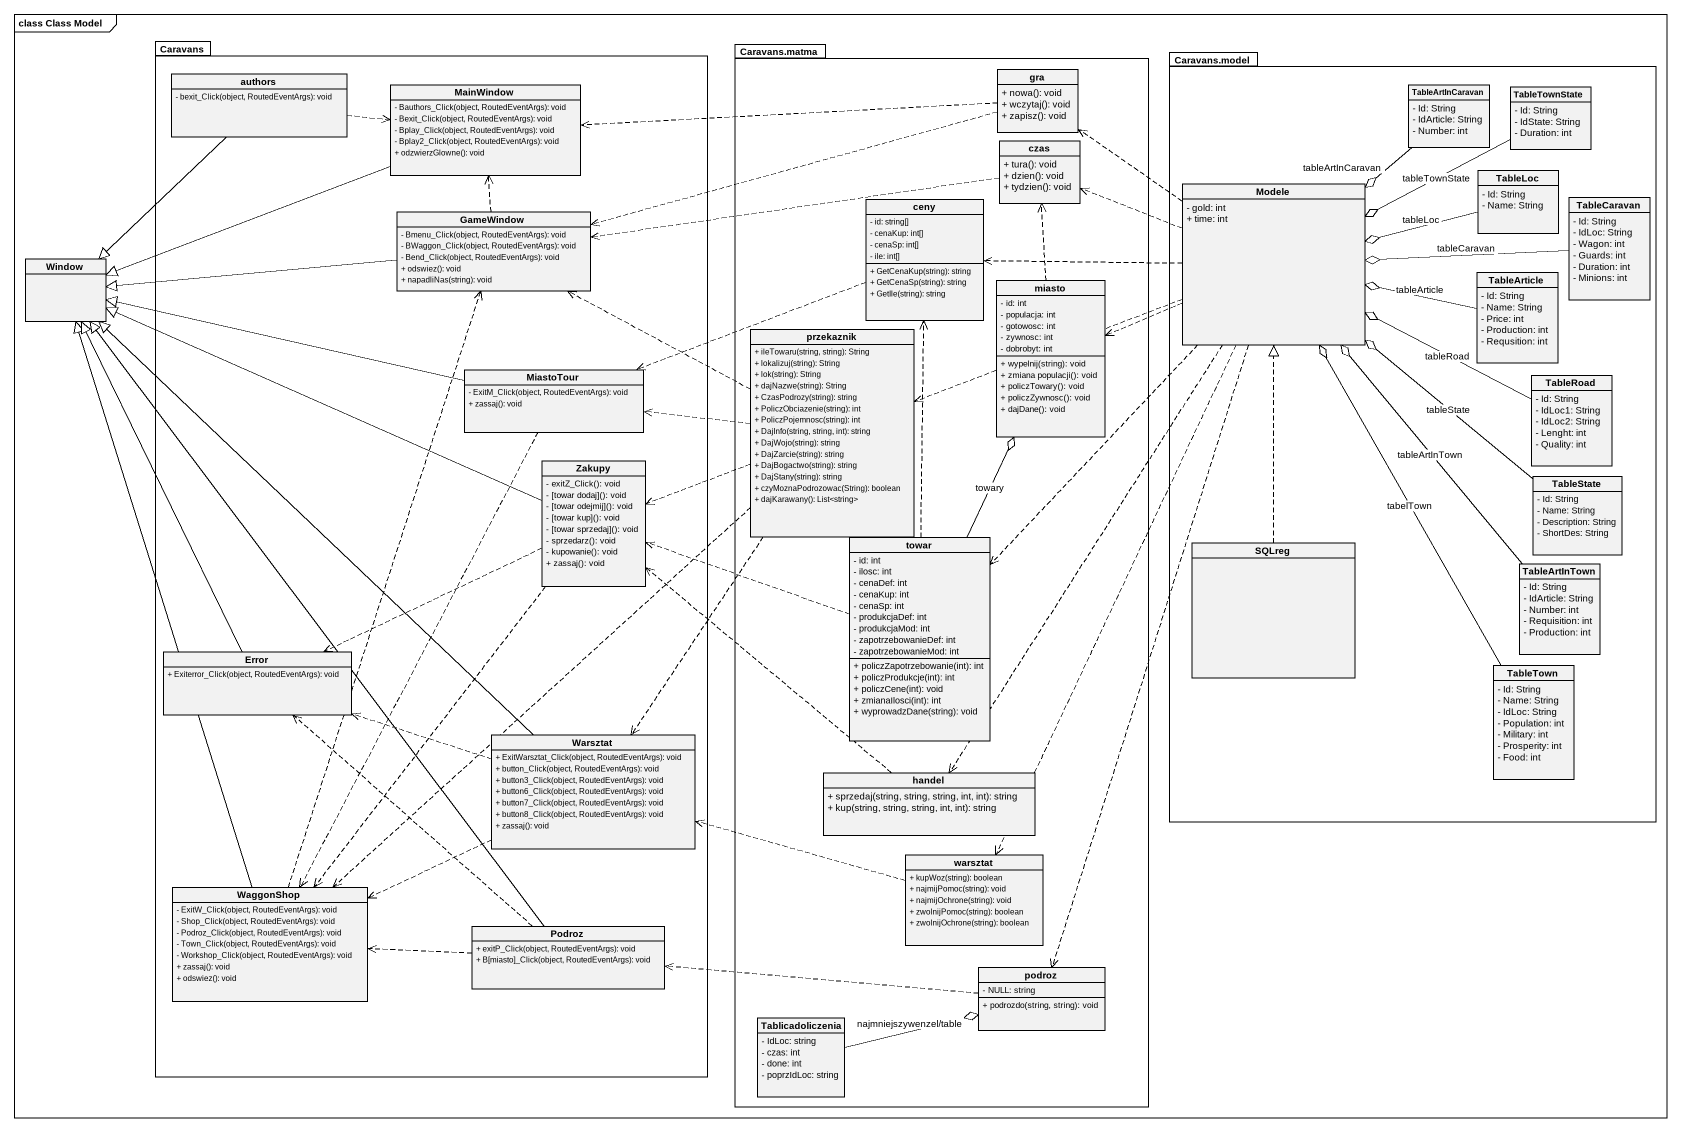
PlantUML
@startuml
mainframe class Class Model
hide circle
hide empty members
skinparam classAttributeIconSize 0
package Caravans {
  class authors {
    - bexit_Click(object, RoutedEventArgs): void
  }
  class MainWindow {
    - Bauthors_Click(object, RoutedEventArgs): void
    - Bexit_Click(object, RoutedEventArgs): void
    - Bplay_Click(object, RoutedEventArgs): void
    - Bplay2_Click(object, RoutedEventArgs): void
    + odzwierzGlowne(): void
  }
  class GameWindow {
    - Bmenu_Click(object, RoutedEventArgs): void
    - BWaggon_Click(object, RoutedEventArgs): void
    - Bend_Click(object, RoutedEventArgs): void
    + odswiez(): void
    + napadliNas(string): void
  }
  class MiastoTour {
    - ExitM_Click(object, RoutedEventArgs): void
    + zassaj(): void
  }
  class Zakupy {
    - exitZ_Click(): void
    - [towar dodaj](): void
    - [towar odejmij](): void
    - [towar kup](): void
    - [towar sprzedaj](): void
    - sprzedarz(): void
    - kupowanie(): void
    + zassaj(): void
  }
  class Error {
    + Exiterror_Click(object, RoutedEventArgs): void
  }
  class Warsztat {
    + ExitWarsztat_Click(object, RoutedEventArgs): void
    + button_Click(object, RoutedEventArgs): void
    + button3_Click(object, RoutedEventArgs): void
    + button6_Click(object, RoutedEventArgs): void
    + button7_Click(object, RoutedEventArgs): void
    + button8_Click(object, RoutedEventArgs): void
    + zassaj(): void
  }
  class WaggonShop {
    - ExitW_Click(object, RoutedEventArgs): void
    - Shop_Click(object, RoutedEventArgs): void
    - Podroz_Click(object, RoutedEventArgs): void
    - Town_Click(object, RoutedEventArgs): void
    - Workshop_Click(object, RoutedEventArgs): void
    + zassaj(): void
    + odswiez(): void
  }
  class Podroz {
    + exitP_Click(object, RoutedEventArgs): void
    + B[miasto]_Click(object, RoutedEventArgs): void
  }
}
package "Caravans.matma" as Caravans_matma {
  class gra {
    + nowa(): void
    + wczytaj(): void
    + zapisz(): void
  }
  class czas {
    + tura(): void
    + dzien(): void
    + tydzien(): void
  }
  class ceny {
    - id: string[]
    - cenaKup: int[]
    - cenaSp: int[]
    - ile: int[]
    + GetCenaKup(string): string
    + GetCenaSp(string): string
    + GetIle(string): string
  }
  class miasto {
    - id: int
    - populacja: int
    - gotowosc: int
    - zywnosc: int
    - dobrobyt: int
    + wypelnij(string): void
    + zmiana populacji(): void
    + policzTowary(): void
    + policzZywnosc(): void
    + dajDane(): void
  }
  class przekaznik {
    + ileTowaru(string, string): String
    + lokalizuj(string): String
    + lok(string): String
    + dajNazwe(string): String
    + CzasPodrozy(string): string
    + PoliczObciazenie(string): int
    + PoliczPojemnosc(string): int
    + DajInfo(string, string, int): string
    + DajWojo(string): string
    + DajZarcie(string): string
    + DajBogactwo(string): string
    + DajStany(string): string
    + czyMoznaPodrozowac(String): boolean
    + dajKarawany(): List<string>
  }
  class towar {
    - id: int
    - ilosc: int
    - cenaDef: int
    - cenaKup: int
    - cenaSp: int
    - produkcjaDef: int
    - produkcjaMod: int
    - zapotrzebowanieDef: int
    - zapotrzebowanieMod: int
    + policzZapotrzebowanie(int): int
    + policzProdukcje(int): int
    + policzCene(int): void
    + zmianaIlosci(int): int
    + wyprowadzDane(string): void
  }
  class handel {
    + sprzedaj(string, string, string, int, int): string
    + kup(string, string, string, int, int): string
  }
  class warsztat {
    + kupWoz(string): boolean
    + najmijPomoc(string): void
    + najmijOchrone(string): void
    + zwolnijPomoc(string): boolean
    + zwolnijOchrone(string): boolean
  }
  class podroz {
    - NULL: string
    + podrozdo(string, string): void
  }
  class Tablicadoliczenia {
    - IdLoc: string
    - czas: int
    - done: int
    - poprzIdLoc: string
  }
}
package "Caravans.model" as Caravans_model {
  class TableArtInCaravan {
    - Id: String
    - IdArticle: String
    - Number: int
  }
  class TableTownState {
    - Id: String
    - IdState: String
    - Duration: int
  }
  class Modele {
    - gold: int
    + time: int
  }
  class TableLoc {
    - Id: String
    - Name: String
  }
  class TableCaravan {
    - Id: String
    - IdLoc: String
    - Wagon: int
    - Guards: int
    - Duration: int
    - Minions: int
  }
  class TableArticle {
    - Id: String
    - Name: String
    - Price: int
    - Production: int
    - Requsition: int
  }
  class TableRoad {
    - Id: String
    - IdLoc1: String
    - IdLoc2: String
    - Lenght: int
    - Quality: int
  }
  class TableState {
    - Id: String
    - Name: String
    - Description: String
    - ShortDes: String
  }
  class SQLreg
  class TableArtInTown {
    - Id: String
    - IdArticle: String
    - Number: int
    - Requisition: int
    - Production: int
  }
  class TableTown {
    - Id: String
    - Name: String
    - IdLoc: String
    - Population: int
    - Military: int
    - Prosperity: int
    - Food: int
  }
}
class Window
authors .right.> MainWindow
authors --|> Window
MainWindow -left-|> Window
gra .left.> MainWindow
gra .left.> GameWindow
TableArtInCaravan --o Modele : tableArtInCaravan
TableTownState -left-o Modele : tableTownState
czas .left.> GameWindow
Modele .up.> gra
Modele .left.> czas
Modele .left.> ceny
Modele .left.> miasto
Modele .left.> przekaznik
Modele ..> towar
Modele ..> handel
Modele ..> warsztat
Modele ..> podroz
TableLoc -left-o Modele : tableLoc
GameWindow .up.> MainWindow
GameWindow -left-|> Window
ceny .left.> MiastoTour
TableCaravan -left-o Modele : tableCaravan
miasto .up.> czas
TableArticle -left-o Modele : tableArticle
przekaznik .left.> GameWindow
przekaznik .left.> MiastoTour
przekaznik .left.> Zakupy
przekaznik ..> Warsztat
przekaznik ..> WaggonShop
MiastoTour -left-|> Window
MiastoTour ..> WaggonShop
TableRoad -left-o Modele : tableRoad
Zakupy -left-|> Window
Zakupy .left.> Error
Zakupy ..> WaggonShop
TableState -up-o Modele : tableState
towar .up.> ceny
towar -up-o miasto : towary
towar .left.> Zakupy
SQLreg .up.|> Modele
TableArtInTown -up-o Modele : tableArtInTown
Error -up-|> Window
TableTown -up-o Modele : tabelTown
Warsztat -up-|> Window
Warsztat .left.> Error
Warsztat .left.> WaggonShop
handel .up.> Zakupy
warsztat .left.> Warsztat
WaggonShop .up.> GameWindow
WaggonShop -up-|> Window
Podroz -up-|> Window
Podroz .up.> Error
Podroz .left.> WaggonShop
podroz .left.> Podroz
Tablicadoliczenia -right-o podroz : najmniejszywenzel/table
@enduml
